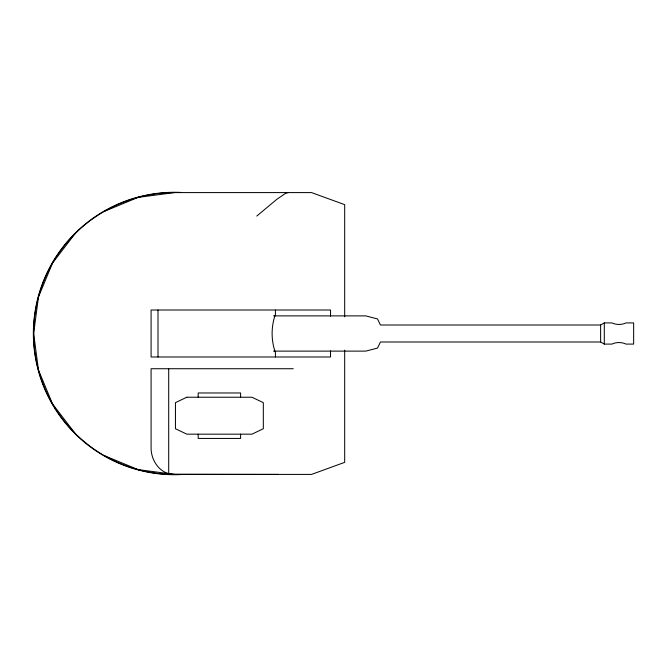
<?xml version="1.0" encoding="UTF-8"?>
<svg xmlns="http://www.w3.org/2000/svg" width="667" height="667" viewBox="0 0 667 667"><rect width="100%" height="100%" fill="white"/><g stroke="black" fill="none" stroke-linecap="round" stroke-linejoin="round"><path stroke-width="1" d="M74.929 233.859L52.535 263.04L38.453 297.032L33.65 333.5L38.453 369.968L52.535 403.96L74.929 433.141M256.77 216.066L276.638 199.466L285.476 193.388L288.086 192.588M273.545 315.883L365.766 315.883L377.505 318.926L380.44 325.004L600.625 325.004L604.294 322.911L611.922 322.911C616.016 324.962 621.927 324.962 626.021 322.911L633.65 322.911L633.65 344.089L626.021 344.089C621.927 342.038 616.016 342.038 611.922 344.089L604.294 344.089L600.625 341.996L380.44 341.996L377.505 348.074L365.766 351.117L273.545 351.117M104.11 211.464L138.094 197.382L174.571 192.588L311.539 192.588L344.689 204.652L344.689 316.875M293.255 368.726L151.084 368.726L151.084 447.632C150.859 460.697 160.43 474.837 174.579 474.254L278.564 474.412M104.11 455.536L138.094 469.618L174.571 474.412L311.539 474.412L344.689 462.348L344.689 350.125M604.294 322.911L604.294 344.089M600.625 325.004L600.625 341.996M330.54 316.141L330.54 310.013L151.084 310.013L151.084 356.987L330.54 356.987L330.54 350.859M275.429 310.013L275.429 314.415C271.019 326.505 271.019 340.495 275.429 352.585L275.429 356.987M240.595 397.232L240.595 392.971L198.174 392.971L198.174 397.232M240.595 434.167L240.595 438.436L198.174 438.436L198.174 434.167M168.701 368.726L168.701 473.487M158.004 310.013L158.004 356.987M180.69 474.587A141.221 141.221 0 0 1 33.35 333.5A141.221 141.221 0 0 1 180.69 192.413M174.571 474.412A140.912 140.912 0 0 1 33.65 333.5A140.912 140.912 0 0 1 174.571 192.588M186.81 397.232L175.446 402.66L175.446 428.739L186.81 434.167L251.959 434.167L263.323 428.739L263.323 402.66L251.959 397.232L186.81 397.232"/></g></svg>
